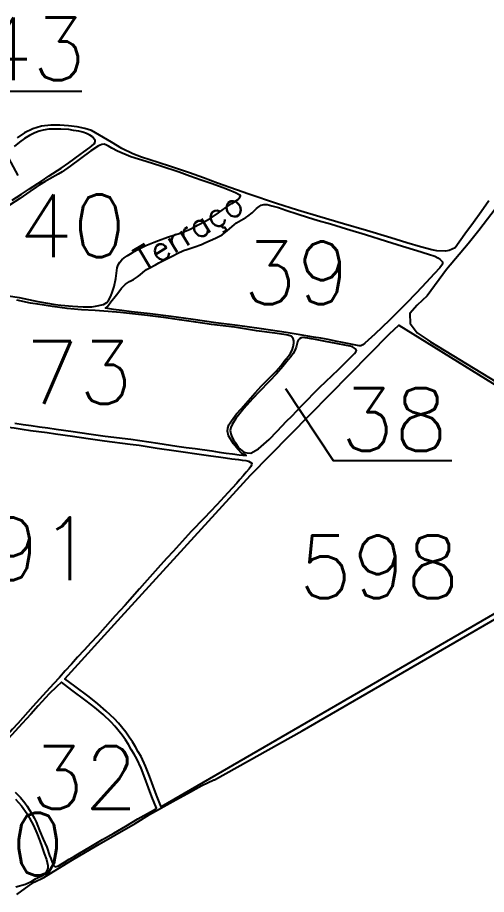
# Model space of a CAD drawing. Extents: x 725464 to 749663, y 7823017 to 7831417.
# Drawn here: x 731442 to 731832, y 7825586 to 7826313 of the extents above; entities that cross this region are included whole.
import ezdxf

# ---------------------------------------------------------------- set-up
doc = ezdxf.new("R2010")
doc.units = 0
doc.header["$MEASUREMENT"] = 0
doc.linetypes.add('CONTINUO', pattern=[0])
doc.layers.add('0114000011', color=1, linetype='Continuous', lineweight=25)
doc.layers.add('TEXTO_DIVERSOS', color=7, linetype='Continuous', lineweight=5)
for name, color, linetype in [('0114000011032', 5, 'Continuous'), ('0114000011038', 5, 'Continuous'), ('0114000011039', 5, 'Continuous'), ('0114000011040', 5, 'Continuous'), ('0114000011043', 5, 'Continuous'), ('0114000011073', 5, 'Continuous'), ('0114000011117', 5, 'Continuous'), ('0114000011591', 5, 'Continuous'), ('0114000011598', 5, 'Continuous'), ('0114000011600', 5, 'Continuous'), ('TEXTO_NUN_TAL', 7, 'Continuous')]:
    doc.layers.add(name, color=color, linetype=linetype)
doc.styles.add('ROMANS', font='romans')
doc.styles.add('SIMPLEX', font='simplex', dxfattribs={"height": 0.2})

msp = doc.modelspace()

# ---------------------------------------------------------------- linework, layer by layer
at = {"layer": '0114000011'}
for points in [[(731833.67, 7826161.18), (731827.28, 7826151.98), (731820.87, 7826143.11), (731813.83, 7826133.47), (731805.59, 7826122.25), (731800.66, 7826119.9), (731797.72, 7826119.47), (731790.52, 7826119.82), (731786.35, 7826120.46), (731776.98, 7826122.97), (731765.58, 7826126.35), (731752.14, 7826130.39), (731731.98, 7826136.46), (731712.83, 7826142.13), (731693.35, 7826148.04), (731674.87, 7826153.59), (731657.36, 7826159.13), (731634.48, 7826166.84), (731608.31, 7826175.89), (731596.75, 7826180.22), (731584.96, 7826184.37), (731569.31, 7826189.6), (731559.16, 7826192.95), (731545.35, 7826197.47), (731537.97, 7826200.2), (731528.97, 7826204.55), (731520.2, 7826209.93), (731503.72, 7826219.54), (731498.09, 7826221.3), (731491.71, 7826222.59), (731484.72, 7826223.4), (731477.39, 7826224.06), (731469.84, 7826224.13), (731462.26, 7826223.17), (731454.96, 7826221.07), (731448.15, 7826217.77), (731441.86, 7826213.52)], [(731441.57, 7825585.59), (731451.94, 7825593.14), (731456.19, 7825595.82), (731463.98, 7825599.61), (731475.71, 7825606.89), (731487.98, 7825614.22), (731498.78, 7825620.55), (731509.96, 7825627.22), (731523.03, 7825634.89), (731539.91, 7825644.44), (731551.91, 7825651.86), (731571.22, 7825662.63), (731583.42, 7825669.51), (731595.44, 7825675.96), (731605.39, 7825680.63), (731605.77, 7825680.81), (731678.67, 7825721.44), (731938.08, 7825871.63)]]:
    msp.add_lwpolyline(points, dxfattribs=at)
at = {"layer": '0114000011032'}
msp.add_lwpolyline([(731440.31, 7825670.39), (731444.64, 7825666.13), (731448.4, 7825661.56), (731450.35, 7825658.83), (731454.17, 7825652.57), (731456.02, 7825649.27), (731457.62, 7825645.79), (731460.58, 7825638.54), (731463.46, 7825631.54), (731466.55, 7825624.71), (731468.85, 7825617.9), (731469.83, 7825615.41), (731471.94, 7825610.29), (731473.63, 7825608.62), (731476.17, 7825609.33), (731478.6, 7825610.66), (731481.41, 7825612.39), (731485.24, 7825614.74), (731489.5, 7825617.24), (731493.86, 7825619.89), (731498.43, 7825622.63), (731503.19, 7825625.48), (731512.72, 7825631.16), (731522.11, 7825636.59), (731532.34, 7825642.35), (731542.3, 7825648.43), (731552.59, 7825654.15), (731556.99, 7825656.67), (731557.69, 7825657.08), (731553.92, 7825666.53), (731551.17, 7825674.15), (731548.05, 7825682.31), (731544.86, 7825690.38), (731541.28, 7825698.19), (731539.12, 7825701.99), (731536.75, 7825706.01), (731534.34, 7825710.04), (731531.8, 7825713.96), (731529.12, 7825717.75), (731523.08, 7825725.15), (731519.94, 7825728.52), (731513.25, 7825734.85), (731506.51, 7825740.83), (731499.36, 7825746.39), (731487.4, 7825755.14), (731478.75, 7825761.8), (731474.77, 7825757.95), (731468.53, 7825752.12), (731459.29, 7825742.13), (731453.2, 7825735.28), (731446.23, 7825727.46), (731434.36, 7825714.74)], dxfattribs=at)
at = {"layer": '0114000011038'}
msp.add_lwpolyline([(731665.73, 7825978.26), (731669.96, 7825982.58), (731674.25, 7825987.02), (731678.65, 7825991.63), (731683.32, 7825996.37), (731688.19, 7826001.2), (731693.17, 7826006.17), (731698.31, 7826011.15), (731703.6, 7826016.14), (731708.9, 7826021.24), (731714.18, 7826026.45), (731719.13, 7826031.44), (731722.06, 7826034.57), (731723.32, 7826035.96), (731723.68, 7826037.13), (731723.11, 7826038.11), (731722.06, 7826039.07), (731720.52, 7826039.93), (731718.57, 7826040.54), (731715.47, 7826041.18), (731706.88, 7826042.7), (731698.14, 7826044.34), (731693.84, 7826045.2), (731689.66, 7826046.04), (731686.13, 7826046.66), (731683.21, 7826047.2), (731680.91, 7826047.6), (731679.25, 7826047.68), (731677.81, 7826047.53), (731676.49, 7826046.78), (731675.33, 7826045.65), (731674.65, 7826044.09), (731674.19, 7826042.04), (731673.61, 7826039.69), (731672.6, 7826037.12), (731671.08, 7826034.47), (731669.12, 7826031.82), (731666.96, 7826029.22), (731662.6, 7826023.8), (731657.43, 7826017.77), (731651.46, 7826011.56), (731643.03, 7826002.83), (731637.66, 7825997.05), (731630.19, 7825988.81), (731625.75, 7825983.33), (731623.6, 7825980.68), (731620.45, 7825975.49), (731619.49, 7825973.1), (731618.93, 7825970.61), (731619.28, 7825967.98), (731620.22, 7825965.26), (731621.56, 7825962.79), (731623.21, 7825960.26), (731625.89, 7825956.18), (731629.9, 7825952.78), (731631.42, 7825952.37), (731633.04, 7825952.1), (731636.01, 7825951.68), (731642.26, 7825955.38), (731651.32, 7825963.17), (731657.97, 7825970.12), (731665.73, 7825978.26)], close=True, dxfattribs=at)
at = {"layer": '0114000011039'}
msp.add_lwpolyline([(731528.62, 7826088.67), (731530.25, 7826090.49), (731531.9, 7826092.07), (731535.38, 7826094.26), (731538.59, 7826095.97), (731541.76, 7826098.02), (731544.24, 7826099.83), (731546.4, 7826101.71), (731549.49, 7826104.1), (731551.46, 7826105.24), (731556.91, 7826108.07), (731559.68, 7826109.75), (731568.57, 7826114.32), (731571.67, 7826115.92), (731574.73, 7826117.54), (731580.23, 7826119.94), (731582.92, 7826120.88), (731588.69, 7826122.77), (731594.98, 7826125.01), (731597.91, 7826126.26), (731606.8, 7826130.13), (731612.34, 7826133.07), (731616.76, 7826136.56), (731622.23, 7826141.37), (731624.07, 7826142.88), (731627.93, 7826145.28), (731631.75, 7826147.41), (731633.58, 7826148.5), (731637.17, 7826151.35), (731638.89, 7826153.05), (731640.58, 7826154.77), (731642.83, 7826156.63), (731644.58, 7826157.53), (731646.76, 7826158.17), (731649.48, 7826158.22), (731653.49, 7826157.16), (731659.1, 7826155.59), (731665.2, 7826153.43), (731675.33, 7826150.11), (731683.12, 7826147.72), (731691.95, 7826144.97), (731702.22, 7826142), (731715.46, 7826137.98), (731731.19, 7826133.34), (731748.74, 7826127.83), (731761.97, 7826123.64), (731773.96, 7826120.06), (731783.54, 7826117.02), (731788.72, 7826115.37), (731791.29, 7826113.92), (731793.26, 7826112.49), (731795.08, 7826110.64), (731795.08, 7826108.64), (731792.88, 7826105.68), (731788.34, 7826100.63), (731781.6, 7826093.56), (731773.52, 7826084.84), (731764.86, 7826075.75), (731751.03, 7826062.22), (731738.96, 7826050.6), (731730.58, 7826043.08), (731728.97, 7826041.65), (731727.25, 7826040.77), (731726.06, 7826040.95), (731721.93, 7826041.7), (731717.61, 7826042.47), (731712.18, 7826043.63), (731706.21, 7826044.87), (731700.14, 7826046.1), (731694.09, 7826047.21), (731688.18, 7826048.2), (731676.95, 7826050.07), (731665.24, 7826052.02), (731644.78, 7826054.89), (731624.85, 7826057.75), (731606.84, 7826060.09), (731588.24, 7826062.76), (731569.78, 7826065.19), (731552.3, 7826067.43), (731536.98, 7826069.23), (731528.99, 7826070.12), (731521.92, 7826070.94), (731515.35, 7826072.11), (731516.65, 7826073.31), (731517.68, 7826074.61), (731519.85, 7826077.44), (731520.98, 7826078.82), (731522.31, 7826080.5), (731525.55, 7826084.56), (731528.62, 7826088.67)], close=True, dxfattribs=at)
at = {"layer": '0114000011040'}
msp.add_lwpolyline([(731427.32, 7826083.58), (731443.53, 7826081.02), (731459.04, 7826077.7), (731473.41, 7826075.27), (731478.28, 7826074.66), (731487.93, 7826073.79), (731496.81, 7826073.19), (731500.54, 7826073.14), (731503.96, 7826073.35), (731507.04, 7826073.8), (731513.7, 7826075.21), (731516.45, 7826076.86), (731517.69, 7826078.62), (731518.9, 7826080.56), (731520.01, 7826082.83), (731520.9, 7826085.18), (731521.68, 7826087.62), (731522.39, 7826090.04), (731523.97, 7826096.81), (731524.34, 7826101.08), (731525.13, 7826105.61), (731525.96, 7826108), (731527.26, 7826110.24), (731528.95, 7826112.22), (731530.95, 7826113.86), (731533.34, 7826115.57), (731536.18, 7826117.27), (731539.17, 7826119.05), (731542.25, 7826120.77), (731548.72, 7826124.08), (731555.65, 7826127), (731559.24, 7826128.35), (731566.7, 7826131.06), (731578.19, 7826134.71), (731585.19, 7826137.47), (731588.46, 7826139.13), (731591.71, 7826140.97), (731598.64, 7826144.54), (731602.15, 7826146.63), (731609.09, 7826151.33), (731615.36, 7826155.55), (731620.26, 7826158.89), (731625.65, 7826162.46), (731626.42, 7826163.13), (731627.4, 7826165), (731627.48, 7826165.71), (731625.83, 7826166.54), (731623.81, 7826167.52), (731621.34, 7826168.62), (731612.94, 7826172.05), (731603.18, 7826175.5), (731594.72, 7826178.46), (731585.47, 7826181.82), (731576.37, 7826184.89), (731561.38, 7826189.99), (731549.11, 7826193.95), (731536.39, 7826197.77), (731525.25, 7826202.33), (731520.7, 7826204.97), (731517.83, 7826206.52), (731516.15, 7826207.32), (731514.25, 7826208.19), (731512.32, 7826208.09), (731509.48, 7826206.91), (731503.05, 7826202.74), (731494.45, 7826196.47), (731486.1, 7826190.05), (731479.36, 7826185.28), (731476.04, 7826183.35), (731469.1, 7826179.43), (731465.21, 7826177.31), (731460.12, 7826174.1), (731457.76, 7826172.56), (731452.46, 7826169.03), (731449.63, 7826167.04), (731444.29, 7826163.27), (731435.51, 7826157.59)], dxfattribs=at)
at = {"layer": '0114000011043'}
msp.add_lwpolyline([(731437.88, 7826161.89), (731445.44, 7826166.74), (731452.23, 7826171.17), (731462.17, 7826177.57), (731468.52, 7826181.93), (731478.4, 7826188.27), (731484.96, 7826192.83), (731494.38, 7826199.65), (731497.36, 7826201.85), (731502.22, 7826205.35), (731503.82, 7826206.47), (731506.03, 7826208.5), (731506.63, 7826209.87), (731506.77, 7826211.27), (731504.62, 7826214.19), (731502.43, 7826215.59), (731499.65, 7826217.04), (731496.59, 7826218.2), (731493.07, 7826219.03), (731488.74, 7826219.72), (731484.82, 7826220.4), (731478.25, 7826220.71), (731472.83, 7826220.81), (731468.31, 7826220.65), (731463.59, 7826219.82), (731460.19, 7826218.97), (731456.55, 7826217.66), (731452.18, 7826215.49), (731447.93, 7826212.85), (731443.82, 7826209.87), (731439.38, 7826206.41)], dxfattribs=at)
at = {"layer": '0114000011073'}
msp.add_lwpolyline([(731439.94, 7825976.73), (731446.84, 7825975.71), (731453.7, 7825974.7), (731460.59, 7825973.76), (731467.5, 7825972.81), (731474.45, 7825971.82), (731488.35, 7825969.81), (731501.56, 7825967.99), (731514.99, 7825966.04), (731536.29, 7825963.34), (731543.75, 7825962.34), (731558.87, 7825960.05), (731574.68, 7825957.68), (731582.36, 7825956.57), (731589.84, 7825955.55), (731603.5, 7825953.62), (731609.65, 7825952.72), (731615.45, 7825951.9), (731620.9, 7825951.15), (731626.28, 7825950.41), (731629.3, 7825950.1), (731632.08, 7825949.82), (731628.41, 7825951.59), (731625.09, 7825955), (731621.62, 7825959.58), (731617.42, 7825966.32), (731616.68, 7825970.12), (731616.94, 7825972.67), (731617.86, 7825975.32), (731619.95, 7825978.61), (731624.22, 7825984.38), (731627.95, 7825988.69), (731639.55, 7826001.93), (731644.95, 7826007.74), (731651.15, 7826014.08), (731656.98, 7826019.94), (731661.08, 7826024.62), (731663.83, 7826028.05), (731667.28, 7826032.2), (731669.04, 7826034.66), (731670.41, 7826037.34), (731671.28, 7826040.14), (731671.79, 7826043.02), (731671.74, 7826045.14), (731671.05, 7826047.04), (731669.38, 7826048.85), (731666.85, 7826049.84), (731663.4, 7826050.42), (731655.98, 7826051.43), (731640.59, 7826053.2), (731622.58, 7826056.26), (731603.45, 7826058.67), (731590.33, 7826060.51), (731576.84, 7826062.41), (731563.43, 7826064.34), (731550.15, 7826065.92), (731537.75, 7826067.36), (731527.75, 7826068.42), (731517.66, 7826069.44), (731506.86, 7826070.33), (731495.32, 7826070.81), (731483.46, 7826071.9), (731471.31, 7826073.59), (731459.03, 7826075.42), (731453.16, 7826076.39), (731441.75, 7826078.71)], dxfattribs=at)
at = {"layer": '0114000011117', "linetype": 'CONTINUO'}
msp.add_lwpolyline([(731842.44, 7826159.02), (731825.24, 7826136.49), (731816.4, 7826125.58), (731798.62, 7826104.22), (731782.31, 7826082.51), (731774.2, 7826074.67), (731767.99, 7826067.83), (731768.24, 7826059.45), (731774.2, 7826051.7), (731782.34, 7826046.26), (731785.18, 7826044.2), (731972.83, 7825930.04)], dxfattribs=at)
at = {"layer": '0114000011591', "linetype": 'CONTINUO', "flags": 128}
msp.add_lwpolyline([(731312.22, 7825990.67), (731313.72, 7825990.54), (731315.97, 7825990.17), (731319.82, 7825989.57), (731323.67, 7825988.97), (731336.05, 7825987.3), (731342.31, 7825986.43), (731354.95, 7825984.61), (731373.48, 7825981.92), (731390.78, 7825979.49), (731417.79, 7825975.79), (731425.04, 7825974.78), (731432.29, 7825973.78), (731439.36, 7825972.77), (731446.25, 7825971.75), (731453.13, 7825970.74), (731460.04, 7825969.79), (731466.95, 7825968.84), (731473.88, 7825967.86), (731487.79, 7825965.85), (731501, 7825964.03), (731514.45, 7825962.07), (731535.77, 7825959.37), (731543.18, 7825958.38), (731558.27, 7825956.09), (731574.1, 7825953.72), (731581.8, 7825952.61), (731589.29, 7825951.58), (731602.93, 7825949.66), (731609.08, 7825948.76), (731614.89, 7825947.94), (731620.35, 7825947.18), (731625.81, 7825946.43), (731628.9, 7825946.12), (731631.99, 7825945.81), (731634.19, 7825945.2), (731635.51, 7825944.3), (731636.83, 7825943.4), (731636.43, 7825942.08), (731636.02, 7825940.75), (731634.56, 7825938.7), (731632.06, 7825935.91), (731629.56, 7825933.13), (731626.93, 7825930.05), (731624.29, 7825926.97), (731617.03, 7825918.83), (731607.78, 7825908.98), (731597.19, 7825897.98), (731586.5, 7825886.72), (731576.59, 7825875.81), (731571.48, 7825870.26), (731566.22, 7825864.62), (731560.95, 7825858.97), (731556.48, 7825853.88), (731547.71, 7825843.88), (731543.59, 7825839.15), (731535.51, 7825830.11), (731531.55, 7825825.79), (731523.42, 7825816.69), (731519.31, 7825812.07), (731508.59, 7825800.25), (731503.13, 7825794.32), (731497.58, 7825788.35), (731492.04, 7825782.38), (731486.98, 7825776.75), (731481.93, 7825771.12), (731476.99, 7825765.68), (731472.17, 7825760.42), (731463.21, 7825750.68), (731454.95, 7825741.6), (731450.87, 7825736.93), (731446.8, 7825732.27), (731442.47, 7825727.56), (731438.14, 7825722.85), (731434.39, 7825718.75), (731431.2, 7825715.24), (731428.01, 7825711.74), (731424.58, 7825710.65), (731421.85, 7825710.58), (731416.94, 7825711.24), (731412.52, 7825711.81), (731408.1, 7825712.39), (731403.36, 7825713.05), (731398.31, 7825713.8), (731378.1, 7825716.79), (731373.06, 7825717.53), (731362.26, 7825719.02), (731356.51, 7825719.77), (731350.76, 7825720.59), (731345.01, 7825721.48), (731339.26, 7825722.36), (731333.69, 7825723.09), (731323.42, 7825724.47), (731315.76, 7825725.56), (731313.03, 7825726.11), (731311.92, 7825727.02), (731311.82, 7825730.27), (731311.71, 7825733.51), (731311.28, 7825743.7), (731311.02, 7825749.4), (731310.18, 7825760.78), (731309.69, 7825771.31), (731309.24, 7825793.28), (731309.35, 7825804.3), (731309.77, 7825814.34), (731310.45, 7825829.78), (731310.71, 7825844.47), (731310.29, 7825859.19), (731309.76, 7825875.76), (731309.53, 7825892.11), (731309.65, 7825903.28), (731309.63, 7825914.96), (731309.48, 7825926.48), (731309.46, 7825931.46), (731309.28, 7825941.13), (731308.87, 7825950.36), (731308.52, 7825954.78), (731308.18, 7825959.21), (731307.23, 7825967.48), (731308.27, 7825974.51), (731308.97, 7825978.24), (731308.55, 7825981.49), (731308.12, 7825984.74), (731308.77, 7825987.23), (731310.5, 7825988.95)], close=True, dxfattribs=at)
at = {"layer": '0114000011598'}
msp.add_lwpolyline([(731936.05, 7825875.08), (731676.67, 7825724.91), (731561.46, 7825658.44), (731557.66, 7825667.95), (731554.92, 7825675.54), (731551.78, 7825683.76), (731548.54, 7825691.95), (731544.84, 7825700.01), (731542.58, 7825704), (731540.19, 7825708.05), (731537.74, 7825712.15), (731535.11, 7825716.2), (731532.3, 7825720.17), (731526.1, 7825727.78), (731522.78, 7825731.34), (731515.95, 7825737.8), (731509.06, 7825743.91), (731501.77, 7825749.58), (731489.8, 7825758.34), (731481.59, 7825764.67), (731528.33, 7825816.07), (731635.68, 7825933.49), (731751.14, 7826050.8), (731758.97, 7826058.03), (731974.83, 7825924.56)], dxfattribs=at)
at = {"layer": '0114000011600'}
msp.add_lwpolyline([(731440.5, 7825664.6), (731443.16, 7825661.9), (731445.53, 7825659.02), (731450.15, 7825652.62), (731453.98, 7825645.93), (731455.56, 7825642.7), (731458.34, 7825636.37), (731460.8, 7825630.18), (731462.42, 7825625.26), (731464.29, 7825619.64), (731466.27, 7825614.47), (731466.96, 7825612.11), (731467.3, 7825609.73), (731467.32, 7825607.31), (731466.74, 7825605.09), (731465.55, 7825603.36), (731463.89, 7825601.89), (731461.82, 7825600.56), (731459.47, 7825599.38), (731456.99, 7825598.18), (731452.91, 7825595.82), (731448.89, 7825593.87), (731440.85, 7825591.59)], dxfattribs=at)
at = {"layer": 'TEXTO_NUN_TAL', "color": 0}
for points in [[(731442.89, 7826182.25), (731404.79, 7826252.26), (731495.74, 7826252.26)], [(731664.67, 7826005.51), (731704.52, 7825945.77), (731802.99, 7825945.77)]]:
    msp.add_lwpolyline(points, dxfattribs=at)

# ---------------------------------------------------------------- texts
at = {"layer": 'TEXTO_DIVERSOS', "color": 7, "style": 'ROMANS'}
msp.add_text('Terraço', height=20, rotation=30.96626, dxfattribs=at).set_placement((731546.92, 7826101.87, 719.2))
at = {"layer": 'TEXTO_NUN_TAL', "linetype": 'Continuous', "style": 'SIMPLEX'}
for s, p in [('43', (731409.92, 7826261.33)), ('40', (731443.25, 7826114.52)), ('39', (731629.49, 7826075.55)), ('73', (731448.58, 7825992.81)), ('38', (731710.42, 7825953.74)), ('591', (731372.06, 7825846.45)), ('598', (731675.68, 7825831.46)), ('32', (731453.06, 7825656.76)), ('600', (731347.51, 7825601.44))]:
    msp.add_text(s, height=52, dxfattribs=at).set_placement(p)

doc.saveas('drawing.dxf')
